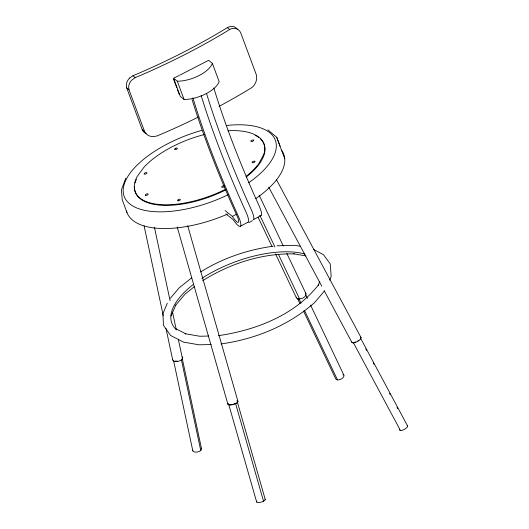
<?xml version="1.0" encoding="UTF-8"?>
<svg xmlns="http://www.w3.org/2000/svg" width="529" height="529" viewBox="0 0 529 529"><rect width="100%" height="100%" fill="white"/><g stroke="black" fill="none" stroke-linecap="round" stroke-linejoin="round"><path stroke-width="0.79" d="M125.823 178.134L121.432 189.785L122.192 199.618L126.967 212.526M165.994 328.496L172.719 360.011L173.816 361.089A5.125 2.566 -12 0 0 178.59 361.241L180.991 360.282L182.512 358.913L182.756 357.498L182.366 356.903M167.296 303.19L162.899 313.723L163.474 325.256L170.543 335.439L183.431 342.098L199.096 344.815L211.236 344.531M171.032 316.011L175.8 305.048L175.271 305.689L185.057 294.098L194.672 286.381M319.814 281.54L318.227 285.191L318.736 284.529C294.931 315.205 255.91 330.142 218.503 335.67M329.706 280.218L331.174 276.336L330.228 263.905L323.457 254.654L313.479 249.404M275.523 253.894L296.425 297.873L297.576 298.925L298.548 299.136L298.898 298.687A4.477 2.453 -25.4 0 0 299.883 298.68M170.239 298.402L179.067 287.955L191.802 277.712M324.403 291.082L314.543 302.608C288.589 325.593 255.157 339.221 221.003 343.929M129.717 77.961L132.898 75.766L140.721 72.433A341.43 150.21 -20.4 0 0 221.168 31.39L227.397 27.607A10.633 8.755 -65.2 0 1 230.67 26.523L231.762 26.45A10.388 8.418 -67.8 0 1 237.283 29.115M324.098 290.533L351.785 342.21L352.711 342.825L353.233 342.402L400.413 430.467M250.019 222.061L252.465 220.659M225.909 213.888L233.315 219.799L235.028 222.154A15.579 3.571 63 0 0 240.278 226.339L240.735 225.883A12.107 2.777 63 0 0 238.896 217.531L232.985 204.287A298.627 68.505 63 0 1 192.913 97.872M240.278 226.339L248.504 221.916A12.107 2.777 63 0 0 246.666 213.571L240.755 200.319A298.627 68.505 63 0 1 201.126 95.392M206.535 93.494A298.627 68.505 63 0 0 245.932 197.681L251.844 210.926A12.107 2.777 63 0 1 253.682 219.277L253.219 219.74L261.452 215.31A12.107 2.777 63 0 0 259.613 206.965L253.695 193.72A298.627 68.505 63 0 1 213.848 88.045M219.046 106.395A341.43 150.21 -20.4 0 0 245.205 91.61L251.434 87.827A10.851 8.933 -65.2 0 0 254.125 85.242L254.833 84.177A10.606 8.59 -67.8 0 0 256.254 74.563L240.741 32.884A10.388 8.418 -67.8 0 0 234.089 28.328L233.005 28.387A10.633 8.755 -65.2 0 0 229.731 29.472L223.502 33.254A341.43 150.21 -20.4 0 1 143.055 74.298L135.232 77.631L132.052 79.826A10.421 9.33 -29.6 0 0 129.036 89.804L144.556 131.483A10.633 9.529 -29.6 0 0 153.218 136.634L156.934 135.986L164.757 132.653A341.43 150.21 -20.4 0 0 198.236 117.121M200.709 271.919C222.557 258.225 247.512 249.721 273.024 246.243M202.64 280.727C229.884 263.581 261.954 253.173 294.316 253.9M225.089 210.582L232.35 216.374L236.635 214.192M179.748 75.197L208.585 60.319L212.341 63.308L219.132 81.572A24.387 10.732 -20.4 0 1 184.079 99.452L180.323 96.463L173.816 78.96M179.027 75.561L173.532 78.199L177.288 81.195L184.079 99.452M187.663 225.645L237.944 401.379A5.125 1.653 -16 0 1 235.974 403.462L233.553 404.407A5.27 1.699 -16 0 1 228.918 404.897L227.939 404.315L177.208 226.994M249.199 222.259L249.536 222.193M298.548 299.136L302.211 298.429L304.459 297.027A5.125 2.81 -25.4 0 0 305.96 293.668L286.824 253.417M227.966 130.881L230.254 130.643A68.691 30.219 -20.4 0 1 263.746 154.508L258.879 163.547A68.691 30.219 -20.4 0 1 246.051 176.395M277.057 245.787L294.904 245.33L300.379 246.283M208.77 336.034L199.823 336.259L185.077 333.706L185.904 333.872L175.41 328.535M293.635 253.781L305.974 255.924M235.974 403.462L235.544 403.376L263.541 501.228M181.89 359.621L181.335 359.508L200.749 450.51M236.966 400.79L237.944 401.379M267.806 129.803L276.72 137.282L284.747 158.819M227.397 27.607L229.731 29.472M132.898 75.766L135.232 77.631M129.731 77.975A10.421 9.33 -29.6 0 0 126.702 87.94L129.056 89.798M144.556 131.483L142.222 129.618L126.722 87.933M360.692 337.105L361.009 337.509A5.27 1.951 -28.2 0 1 359.237 340.286L357.015 341.708A5.125 1.891 -28.2 0 1 352.711 342.825M232.35 216.374L234.519 219.356A11.089 2.546 63 0 0 238.255 222.339L238.566 222.035A7.624 1.746 63 0 0 237.409 216.778L231.603 203.784A303.11 69.53 63 0 1 192.08 99.545M305.531 293.053L305.954 293.668M276.396 179.562L361.009 337.509M360.394 337.866L407.568 425.931M365.79 348.968L366.571 350.423M373.196 362.795L373.977 364.25M389.575 393.364L390.356 394.819M396.981 407.191L397.762 408.646M268.732 187.18L321.758 286.169M259.19 195.267L283.279 245.959M305.643 294.706L307.409 298.435M310.596 305.14L343.883 375.18M260.01 215.634L274.895 246.944M278.439 254.396L299.692 299.123M298.898 298.687L301.027 303.157M304.565 310.609L337.502 379.901M297.45 298.33L299.93 303.547M303.474 310.992L335.697 378.797A4.477 2.453 -25.4 0 0 341.674 378.751A4.477 2.453 -25.4 0 0 342.911 374.267M258.165 217.366L271.979 246.435M173.677 79.383L176.792 87.754M177.354 89.275L179.338 94.605M276.865 137.6L280.072 146.249M237.237 401.571L265.227 499.422M228.647 404.116L256.644 501.968M154.408 227.192L170.1 300.73M172.514 312.044L176.131 329.012M178.372 339.519L182.512 358.913M182.254 358.483L201.496 448.685M173.572 360.639L192.814 450.834M144.093 225.87L163.236 315.568M351.778 341.655L351.785 342.21M212.341 63.308A24.387 10.732 -20.4 0 1 177.288 81.195M146.169 133.692A10.633 9.529 -29.6 0 1 142.202 129.625M260.989 215.772A15.579 3.571 63 0 1 259.851 215.634M248.041 222.378A15.579 3.571 63 0 1 247.717 222.444M225.764 189.151A68.691 30.219 -20.4 0 1 156.042 204.108A68.691 30.219 -20.4 0 1 137.236 176.408L144.02 167.171A68.691 30.219 -20.4 0 1 204.181 134.584M176.66 329.977A80.276 35.317 -20.4 0 1 193.178 284.556M201.86 278.38A80.276 35.317 -20.4 0 1 305.041 254.046M226.591 125.492A80.633 35.476 -20.4 0 1 248.656 182.776M228.25 194.659A80.633 35.476 -20.4 0 1 124.368 196.914A80.633 35.476 -20.4 0 1 201.82 130.372M281.54 150.17A83.635 36.792 -20.4 0 1 255.844 198.567M227.516 214.126A83.635 36.792 -20.4 0 1 126.504 211.064M296.425 297.873A5.125 2.81 -25.4 0 1 296.326 297.113M172.719 360.011A5.277 2.645 -12 0 1 172.666 359.33M227.939 404.315A5.125 1.653 -16 0 1 228.303 403.336M236.351 402.9A4.477 1.442 -16 0 1 233.468 404.196M232.343 404.48A4.477 1.442 -16 0 1 230.28 404.698M229.487 404.625A4.477 1.442 -16 0 1 228.931 404.427M224.488 185.957A1.494 0.655 -20.4 0 1 223.846 186.896L223.522 187.061A1.494 0.655 -20.4 0 1 221.823 187.193A1.494 0.655 -20.4 0 1 222.319 186.175A1.494 0.655 -20.4 0 1 224.157 185.752M260.539 139.001A68.691 30.219 -20.4 0 1 246.283 177.023M226.002 189.779A68.691 30.219 -20.4 0 1 134.538 186.539M135.107 182.935A68.691 30.219 -20.4 0 1 136.376 179.278M255.203 135.351A68.691 30.219 -20.4 0 1 258.767 137.507M358.801 340.266A4.477 1.653 -28.2 0 1 357.888 340.907M355.819 341.939A4.477 1.653 -28.2 0 1 354.807 342.263M177.341 361.089A4.477 2.242 -12 0 1 175.205 361.023M264.943 499.111A4.477 1.442 -16 0 1 260.903 502.2A4.477 1.442 -16 0 1 256.955 501.122M407.31 425.581A4.477 1.653 -28.2 0 1 405.981 428.331A4.477 1.653 -28.2 0 1 401.075 430.48L400.347 430.461A4.477 1.653 -28.2 0 1 399.587 429.436M201.152 448.169A4.477 2.242 -12 0 1 197.906 451.885A4.477 2.242 -12 0 1 192.768 450.245M144.291 173.433L144.166 173.631A1.494 0.655 -20.4 0 0 145.825 173.988A1.494 0.655 -20.4 0 0 146.685 172.646A1.494 0.655 -20.4 0 0 144.291 173.433M254.872 161.735L254.747 161.934A1.494 0.655 -20.4 0 1 252.359 162.72A1.494 0.655 -20.4 0 1 253.212 161.378A1.494 0.655 -20.4 0 1 254.872 161.735M175.522 148.305L175.198 148.47A1.494 0.655 -20.4 0 0 175.152 149.654A1.494 0.655 -20.4 0 0 177.341 148.537A1.494 0.655 -20.4 0 0 175.522 148.305M178.564 200.802L178.233 200.835A1.494 0.655 -20.4 0 1 178.055 199.724A1.494 0.655 -20.4 0 1 180.29 199.486A1.494 0.655 -20.4 0 1 178.564 200.802M253.622 140.178L253.477 140.059A1.494 0.655 -20.4 0 0 251.083 140.734A1.494 0.655 -20.4 0 0 252.062 141.514A1.494 0.655 -20.4 0 0 253.622 140.178M145.561 195.307L145.415 195.194A1.494 0.655 -20.4 0 1 146.976 193.852A1.494 0.655 -20.4 0 1 147.955 194.632A1.494 0.655 -20.4 0 1 145.561 195.307"/></g></svg>
